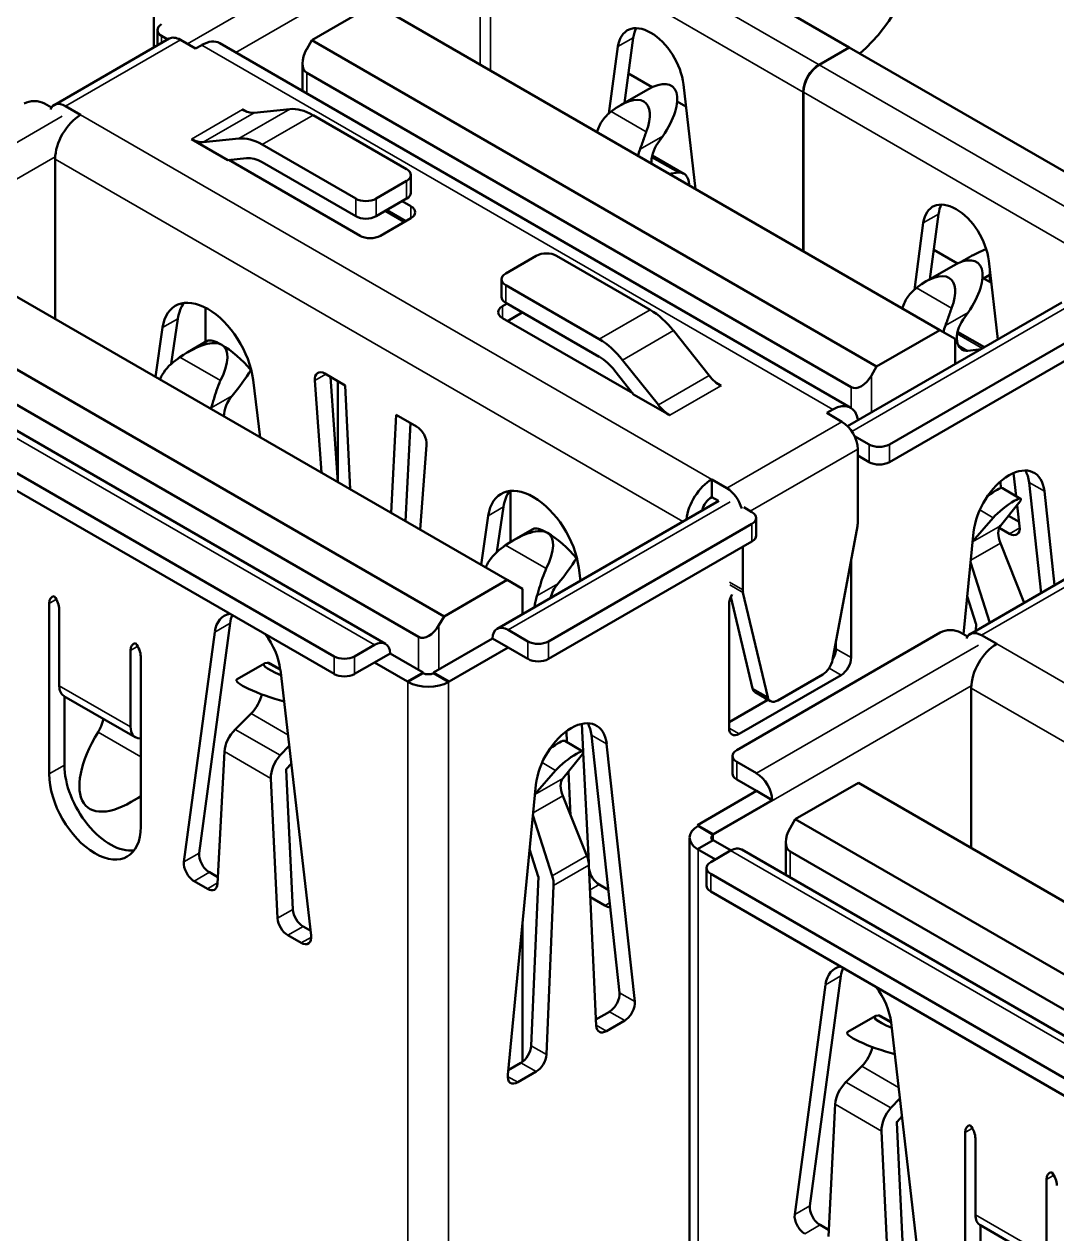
# Model space of a CAD drawing. Header units: millimetres. Extents: x 3137 to 5094, y 789 to 1822.
# Drawn here: x 3980.39 to 3994.74, y 1563.65 to 1580.45 of the extents above; entities that cross this region are included whole.
import ezdxf

# ---------------------------------------------------------------- set-up
doc = ezdxf.new("R2010")
doc.units = ezdxf.units.MM
doc.header["$LTSCALE"] = 1.8
doc.layers.add('외형선(ISO)', color=7, linetype='Continuous', lineweight=50)
doc.layers.add('좁은 외형선(ISO)', color=7, linetype='Continuous', lineweight=35)

msp = doc.modelspace()

# ---------------------------------------------------------------- linework, layer by layer
at = {"layer": '외형선(ISO)'}
for p, q in [((3982.192, 1582.265), (3982.192, 1580.126)), ((3991.851, 1580.126), (3988.104, 1582.289)), ((3984.384, 1580.224), (3985.261, 1580.73)), ((3993.11, 1576.198), (3985.261, 1580.73)), ((3982.24, 1580.366), (3982.24, 1580.153)), ((3980.806, 1579.325), (3982.404, 1580.248)), ((3982.298, 1580.285), (3982.383, 1580.236)), ((3982.771, 1580.11), (3982.559, 1580.232)), ((3982.856, 1580.159), (3982.771, 1580.11)), ((3983.106, 1580.184), (3991.874, 1575.121)), ((3984.314, 1580.101), (3984.384, 1580.224)), ((3984.384, 1580.224), (3992.233, 1575.692)), ((3988.514, 1579.209), (3988.639, 1580.137)), ((3988.729, 1579.356), (3988.851, 1580.26)), ((3991.433, 1579.885), (3991.851, 1580.126)), ((3991.852, 1580.125), (3991.435, 1579.884)), ((3991.851, 1580.126), (3991.851, 1580.124)), ((3995.599, 1577.962), (3991.852, 1580.125)), ((3984.255, 1579.904), (3984.255, 1579.52)), ((3991.88, 1575.406), (3984.314, 1579.774)), ((3988.784, 1579.765), (3989.114, 1579.575)), ((3989.053, 1579.543), (3988.672, 1579.323)), ((3989.549, 1579.612), (3989.718, 1578.157)), ((3991.214, 1579.505), (3991.214, 1577.293)), ((3991.216, 1579.505), (3991.216, 1577.292)), ((3980.769, 1579.29), (3980.672, 1579.346)), ((3980.961, 1579.31), (3981.173, 1579.187)), ((3989.461, 1579.374), (3989.584, 1579.303)), ((3983.421, 1579.261), (3983.428, 1579.265)), ((3983.428, 1579.265), (3983.488, 1579.23)), ((3983.428, 1579.257), (3983.428, 1579.265)), ((3984.079, 1579.269), (3983.583, 1579.218)), ((3985.703, 1578.433), (3984.402, 1579.185)), ((3982.714, 1578.853), (3983.219, 1578.561)), ((3983.372, 1578.861), (3982.876, 1578.81)), ((3989.261, 1578.894), (3989.192, 1578.795)), ((3984.996, 1578.025), (3983.695, 1578.776)), ((3989.556, 1578.371), (3989.115, 1578.626)), ((3980.819, 1578.575), (3980.819, 1576.354)), ((3983.479, 1578.588), (3983.219, 1578.561)), ((3985.055, 1577.509), (3983.231, 1578.562)), ((3984.996, 1577.78), (3983.695, 1578.531)), ((3985.762, 1578.352), (3985.762, 1578.107)), ((3989.347, 1578.371), (3989.478, 1578.386)), ((3985.279, 1578.025), (3985.703, 1578.27)), ((3989.629, 1578.224), (3989.63, 1578.207)), ((3985.279, 1577.78), (3985.703, 1578.025)), ((3985.639, 1577.988), (3985.762, 1577.918)), ((3985.406, 1577.854), (3985.67, 1577.701)), ((3985.427, 1577.866), (3985.691, 1577.714)), ((3992.972, 1576.907), (3993.093, 1577.81)), ((3985.762, 1577.754), (3985.338, 1577.509)), ((3992.757, 1576.76), (3992.881, 1577.688)), ((3993.027, 1577.316), (3993.357, 1577.125)), ((3987.1, 1572.728), (3979.251, 1577.26)), ((3987.079, 1576.986), (3987.504, 1577.23)), ((3989.088, 1576.479), (3987.786, 1577.23)), ((3993.408, 1577.146), (3993.523, 1577.212)), ((3993.791, 1577.162), (3993.918, 1576.068)), ((3993.295, 1577.093), (3992.915, 1576.874)), ((3993.806, 1576.967), (3993.718, 1576.917)), ((3993.806, 1576.866), (3993.806, 1577.037)), ((3987.021, 1576.904), (3987.021, 1576.659)), ((3988.38, 1576.071), (3987.079, 1576.822)), ((3993.704, 1576.925), (3993.827, 1576.854)), ((3978.374, 1576.753), (3986.223, 1572.222)), ((3982.908, 1576.034), (3982.908, 1576.511)), ((3987.035, 1576.53), (3987.098, 1576.566)), ((3988.38, 1575.826), (3987.079, 1576.577)), ((3987.105, 1576.325), (3987.31, 1576.444)), ((3991.83, 1574.862), (3994.808, 1576.581)), ((3993.504, 1576.444), (3993.434, 1576.345)), ((3977.631, 1576.332), (3985.409, 1571.841)), ((3985.869, 1571.936), (3978.303, 1576.304)), ((3982.524, 1576.356), (3982.433, 1575.731)), ((3988.844, 1575.322), (3987.035, 1576.366)), ((3982.312, 1576.234), (3982.212, 1575.55)), ((3989.907, 1575.567), (3989.411, 1576.191)), ((3992.233, 1575.692), (3993.11, 1576.198)), ((3992.41, 1574.61), (3995.238, 1576.243)), ((3993.322, 1576.076), (3993.11, 1576.198)), ((3993.358, 1576.176), (3993.732, 1575.96)), ((3977.2, 1575.994), (3984.695, 1571.667)), ((3982.932, 1576.048), (3982.663, 1575.892)), ((3992.41, 1574.365), (3995.238, 1575.998)), ((3993.322, 1576.076), (3993.322, 1575.723)), ((3993.499, 1575.911), (3993.684, 1575.932)), ((3989.2, 1575.159), (3988.703, 1575.783)), ((3977.2, 1575.749), (3984.695, 1571.422)), ((3984.85, 1575.431), (3984.567, 1575.595)), ((3988.856, 1575.306), (3988.596, 1575.634)), ((3992.233, 1575.692), (3992.162, 1575.569)), ((3983.669, 1574.709), (3983.569, 1575.508)), ((3984.426, 1575.499), (3984.518, 1574.219)), ((3984.643, 1575.551), (3984.748, 1574.086)), ((3984.745, 1574.129), (3984.745, 1575.492)), ((3984.918, 1573.987), (3984.85, 1575.431)), ((3990.001, 1575.47), (3990.075, 1575.427)), ((3990.075, 1575.427), (3990.068, 1575.423)), ((3983.278, 1575.287), (3983.277, 1575.287)), ((3988.856, 1575.306), (3989.361, 1575.015)), ((3991.624, 1575.097), (3991.539, 1575.048)), ((3985.557, 1575.023), (3985.488, 1573.659)), ((3985.84, 1574.86), (3985.557, 1575.023)), ((3991.751, 1574.925), (3991.539, 1575.048)), ((3985.757, 1574.908), (3985.688, 1573.543)), ((3985.889, 1573.427), (3985.981, 1574.601)), ((3991.924, 1574.727), (3992.127, 1574.61)), ((3991.97, 1573.513), (3991.97, 1574.546)), ((3991.97, 1574.456), (3992.127, 1574.365)), ((3989.941, 1573.88), (3989.941, 1574.125)), ((3989.941, 1574.125), (3990.153, 1574.003)), ((3993.952, 1574.096), (3993.957, 1574.003)), ((3994.134, 1574.213), (3994.171, 1573.893)), ((3994.519, 1572.546), (3994.351, 1574.084)), ((3987.148, 1573.256), (3987.148, 1573.965)), ((3993.98, 1574.004), (3994.234, 1573.857)), ((3994.706, 1572.654), (3994.563, 1573.961)), ((3987.049, 1573.743), (3986.958, 1573.118)), ((3986.959, 1572.049), (3990.042, 1573.829)), ((3989.941, 1573.88), (3990.035, 1573.826)), ((3994.209, 1573.797), (3993.953, 1573.482)), ((3994.186, 1573.768), (3994.22, 1573.474)), ((3986.837, 1573.621), (3986.737, 1572.937)), ((3990.501, 1573.671), (3990.386, 1573.737)), ((3990.559, 1573.589), (3990.559, 1573.345)), ((3993.568, 1573.266), (3993.854, 1573.592)), ((3994.213, 1573.537), (3994.066, 1573.621)), ((3987.457, 1573.435), (3987.188, 1573.28)), ((3987.672, 1571.875), (3990.501, 1573.508)), ((3991.966, 1573.473), (3991.622, 1571.62)), ((3994.08, 1573.368), (3993.936, 1573.452)), ((3987.672, 1571.63), (3990.501, 1573.263)), ((3993.58, 1573.394), (3993.442, 1571.973)), ((3993.953, 1573.239), (3994.285, 1572.411)), ((3990.372, 1573.189), (3990.372, 1572.591)), ((3991.88, 1573.007), (3991.88, 1571.65)), ((3993.533, 1571.977), (3995.132, 1572.899)), ((3993.805, 1572.134), (3993.539, 1572.974)), ((3988.117, 1572.718), (3988.095, 1572.895)), ((3986.223, 1572.222), (3987.1, 1572.728)), ((3987.312, 1572.606), (3987.1, 1572.728)), ((3987.312, 1572.606), (3987.312, 1572.253)), ((3987.803, 1572.675), (3987.803, 1572.674)), ((3980.736, 1572.401), (3980.736, 1570.034)), ((3990.509, 1571.222), (3990.208, 1572.493)), ((3990.721, 1571.1), (3990.376, 1572.555)), ((3993.613, 1572.122), (3993.493, 1572.501)), ((3980.877, 1572.32), (3980.877, 1571.258)), ((3990.183, 1570.671), (3990.183, 1572.385)), ((3983.251, 1572.127), (3982.822, 1568.934)), ((3986.223, 1572.222), (3986.152, 1572.099)), ((3993.61, 1572.021), (3993.614, 1572.118)), ((3983.038, 1572.005), (3982.609, 1568.812)), ((3986.895, 1571.916), (3986.074, 1571.442)), ((3986.895, 1571.916), (3987.114, 1571.789)), ((3987.114, 1572.034), (3987.389, 1571.875)), ((3993.117, 1571.997), (3990.289, 1570.364)), ((3993.497, 1571.941), (3993.4, 1571.997)), ((3993.688, 1571.961), (3993.901, 1571.839)), ((3981.867, 1571.748), (3981.867, 1570.687)), ((3984.978, 1571.667), (3985.254, 1571.826)), ((3987.114, 1571.789), (3986.293, 1571.316)), ((3987.114, 1571.789), (3987.389, 1571.63)), ((3991.667, 1571.867), (3991.667, 1571.773)), ((3982.008, 1569.299), (3982.008, 1571.667)), ((3983.346, 1571.349), (3983.727, 1571.569)), ((3983.808, 1571.568), (3983.947, 1571.487)), ((3984.978, 1571.422), (3985.254, 1571.581)), ((3985.254, 1571.581), (3985.473, 1571.707)), ((3985.714, 1571.316), (3985.254, 1571.581)), ((3985.933, 1571.442), (3985.473, 1571.707)), ((3984.377, 1567.791), (3983.948, 1571.48)), ((3985.933, 1571.442), (3985.714, 1571.316)), ((3985.721, 1571.311), (3985.933, 1571.434)), ((3986.293, 1571.316), (3986.074, 1571.442)), ((3986.286, 1571.311), (3986.074, 1571.434)), ((3991.738, 1571.405), (3990.324, 1570.589)), ((3990.858, 1571.054), (3991.484, 1571.415)), ((3993.547, 1571.226), (3993.547, 1569.006)), ((3980.941, 1571.116), (3981.931, 1570.545)), ((3980.948, 1571.113), (3980.948, 1570.156)), ((3990.723, 1571.064), (3990.183, 1570.752)), ((3990.758, 1571.044), (3990.546, 1571.167)), ((3990.694, 1571.048), (3990.694, 1571.081)), ((3983.542, 1570.872), (3983.321, 1570.653)), ((3988.155, 1570.345), (3988.135, 1570.729)), ((3987.93, 1570.475), (3987.922, 1570.626)), ((3988.662, 1566.995), (3988.27, 1570.573)), ((3981.968, 1570.532), (3982.008, 1570.525)), ((3983.945, 1570.293), (3984.071, 1570.426)), ((3987.899, 1570.493), (3988.153, 1570.346)), ((3988.874, 1566.872), (3988.482, 1570.45)), ((3983.17, 1570.343), (3983.077, 1568.509)), ((3988.128, 1570.286), (3987.872, 1569.971)), ((3988.232, 1568.804), (3988.155, 1570.329)), ((3990.23, 1570.283), (3990.23, 1570.038)), ((3984.122, 1568.151), (3984.029, 1570.092)), ((3984.033, 1570.102), (3984.1, 1570.173)), ((3987.487, 1569.756), (3987.773, 1570.081)), ((3987.981, 1569.457), (3987.95, 1570.067)), ((3990.289, 1570.201), (3990.564, 1570.042)), ((3983.91, 1568.028), (3983.817, 1569.969)), ((3987.499, 1569.883), (3987.107, 1565.852)), ((3990.289, 1569.956), (3990.564, 1569.797)), ((3991.102, 1569.405), (3991.979, 1569.911)), ((3999.827, 1565.38), (3991.979, 1569.911)), ((3982.008, 1569.72), (3981.877, 1569.644)), ((3987.872, 1569.728), (3988.206, 1568.896)), ((3989.744, 1569.323), (3990.564, 1569.797)), ((3990.564, 1569.797), (3990.783, 1569.67)), ((3989.963, 1569.197), (3990.783, 1569.67)), ((3987.725, 1568.618), (3987.458, 1569.463)), ((3991.031, 1569.282), (3991.102, 1569.405)), ((3991.102, 1569.405), (3998.951, 1564.873)), ((3989.963, 1569.197), (3989.744, 1569.323)), ((3989.751, 1569.311), (3989.963, 1569.189)), ((3989.634, 1569.148), (3989.634, 1554.377)), ((3989.744, 1568.989), (3989.963, 1569.115)), ((3990.211, 1568.972), (3989.963, 1569.115)), ((3990.972, 1569.085), (3990.972, 1568.629)), ((3987.532, 1568.611), (3987.412, 1568.99)), ((3989.992, 1568.846), (3989.744, 1568.989)), ((3990.204, 1568.968), (3989.928, 1568.809)), ((3990.359, 1568.983), (3998.137, 1564.493)), ((3998.597, 1564.588), (3991.031, 1568.956)), ((3988.236, 1568.768), (3988.337, 1566.535)), ((3989.869, 1568.727), (3989.869, 1568.482)), ((3982.749, 1568.544), (3982.935, 1568.437)), ((3982.962, 1568.667), (3983.081, 1568.598)), ((3987.432, 1566.257), (3987.533, 1568.607)), ((3989.928, 1568.646), (3997.423, 1564.318)), ((3987.644, 1566.135), (3987.745, 1568.484)), ((3988.377, 1568.496), (3988.505, 1568.422)), ((3989.928, 1568.401), (3997.423, 1564.073)), ((3988.256, 1568.321), (3988.456, 1568.205)), ((3984.263, 1567.915), (3984.37, 1567.854)), ((3987.312, 1567.956), (3987.312, 1566.035)), ((3984.051, 1567.793), (3984.237, 1567.685)), ((3991.736, 1567.228), (3991.307, 1564.035)), ((3991.524, 1567.106), (3991.095, 1563.913)), ((3988.333, 1566.623), (3988.521, 1566.731)), ((3988.478, 1566.461), (3988.733, 1566.609)), ((3991.831, 1566.45), (3992.212, 1566.67)), ((3992.433, 1566.588), (3992.293, 1566.669)), ((3992.862, 1562.892), (3992.434, 1566.581)), ((3987.114, 1565.918), (3987.29, 1566.021)), ((3987.248, 1565.751), (3987.503, 1565.898)), ((3992.028, 1565.973), (3991.807, 1565.754)), ((3992.43, 1565.394), (3992.556, 1565.527)), ((3991.655, 1565.444), (3991.562, 1563.61)), ((3992.607, 1563.252), (3992.514, 1565.193)), ((3992.518, 1565.203), (3992.585, 1565.274)), ((3992.395, 1563.129), (3992.302, 1565.07)), ((3993.464, 1565.053), (3993.464, 1562.685)), ((3993.605, 1564.971), (3993.605, 1563.91)), ((3994.595, 1564.4), (3994.595, 1563.338)), ((3991.447, 1563.768), (3991.566, 1563.699)), ((3993.669, 1563.768), (3994.659, 1563.196)), ((3993.676, 1563.764), (3993.676, 1562.808))]:
    msp.add_line(p, q, dxfattribs=at)
for centre, major_axis, ratio, start_param, end_param in [((3991.755, 1581.091), (-0.75, -1.299), 0.57735, 1.01793, 2.356194), ((3989.094, 1579.799), (-0.325, 0.563), 0.57735, 4.069961, 6.925613), ((3982.44, 1580.366), (-0.2, 0), 0.57735, 5.497787, 7.068583), ((3989.306, 1579.921), (-0.325, 0.563), 0.57735, 0.332447, 0.642428), ((3982.559, 1579.979), (-0.155, 0.268), 0.57735, 5.497787, 6.283185), ((3982.856, 1579.751), (0.25, 0.433), 0.57735, 0, 0.785398), ((3984.455, 1580.019), (-0.141, -0.245), 0.57735, 4.712389, 6.283185), ((3991.433, 1579.632), (-0.155, -0.268), 0.57735, 3.926991, 5.497787), ((3991.435, 1579.631), (-0.155, -0.268), 0.57735, 3.926991, 5.497787), ((3988.955, 1579.024), (-0.44, -0.558), 0.455911, 1.693463, 3.992755), ((3980.531, 1579.264), (-0.2, 0), 0.57735, 3.926991, 5.497787), ((3980.961, 1579.057), (-0.155, 0.268), 0.57735, 5.497787, 6.705842), ((3988.574, 1578.804), (-0.44, -0.558), 0.455911, 2.170957, 4.243757), ((3981.173, 1578.779), (-0.25, -0.433), 0.57735, 3.926991, 5.497787), ((3983.421, 1579.628), (0.225, -0.39), 0.57735, 5.497787, 6.03006), ((3984.402, 1578.45), (-0.45, 0.779), 0.57735, 5.497787, 6.03006), ((3988.733, 1578.99), (-0.33, -0.514), 0.543627, 4.959922, 5.123773), ((3982.714, 1579.22), (0.225, -0.39), 0.57735, 5.497787, 6.03006), ((3983.695, 1578.041), (-0.45, 0.779), 0.57735, 5.497787, 6.03006), ((3989.324, 1578.649), (-0.141, -0.276), 0.609189, 4.48567, 5.514794), ((3989.324, 1578.649), (-0.277, -0.544), 0.609189, 4.902653, 5.066503), ((3983.695, 1578.041), (-0.3, 0.52), 0.57735, 5.497787, 6.03006), ((3985.562, 1578.352), (0.2, 0), 0.57735, 5.497787, 7.068583), ((3989.41, 1578.098), (-0.141, -0.276), 0.609189, 2.324315, 3.525389), ((3985.562, 1578.107), (0.2, 0), 0.57735, 5.497787, 6.283185), ((3985.137, 1578.107), (-0.2, 0), 0.57735, 0.785398, 2.356194), ((3993.336, 1577.349), (-0.325, 0.563), 0.57735, 4.069961, 6.925613), ((3993.548, 1577.472), (-0.325, 0.563), 0.57735, 0.332447, 0.642428), ((3985.137, 1577.862), (-0.2, 0), 0.57735, 0.785398, 2.356194), ((3985.62, 1577.836), (0.2, 0), 0.57735, 5.497787, 7.068583), ((3985.196, 1577.591), (0.2, 0), 0.57735, 3.926991, 5.497787), ((3987.645, 1577.149), (0.2, 0), 0.57735, 0.785398, 2.356194), ((3993.523, 1575.579), (-1, -1.732), 0.57735, 3.761651, 3.926991), ((3993.197, 1576.575), (-0.44, -0.558), 0.455911, 1.693463, 3.992755), ((3987.221, 1576.904), (-0.2, 0), 0.57735, 5.497787, 7.068583), ((3992.816, 1576.355), (-0.44, -0.558), 0.455911, 2.170957, 4.243757), ((3982.94, 1575.758), (-0.45, 0.779), 0.57735, 4.080939, 6.914635), ((3987.221, 1576.659), (-0.2, 0), 0.57735, 0, 0.785398), ((3983.153, 1575.881), (-0.45, 0.779), 0.57735, 0.237941, 0.63145), ((3987.176, 1576.448), (-0.2, 0), 0.57735, 5.497787, 7.068583), ((3989.088, 1575.744), (-0.45, 0.779), 0.57735, 4.965514, 5.497787), ((3992.976, 1576.541), (0.33, 0.514), 0.543627, 1.81833, 1.98218), ((3993.567, 1576.2), (0.277, 0.544), 0.609189, 1.76106, 1.924911), ((3993.567, 1576.2), (0.141, 0.276), 0.609189, 1.344078, 3.525389), ((3982.381, 1575.152), (-0.779, -0.822), 0.351667, 3.225524, 4.148476), ((3983.299, 1575.683), (0.377, -0.357), 0.283178, 2.272263, 3.057661), ((3982.381, 1575.152), (-0.779, -0.822), 0.351667, 2.302572, 3.225524), ((3983.299, 1575.683), (0.377, -0.357), 0.283178, 1.176066, 2.272263), ((3988.38, 1575.336), (-0.45, 0.779), 0.57735, 4.965514, 5.497787), ((3988.38, 1575.336), (0.3, -0.52), 0.57735, 1.823922, 2.356194), ((3982.88, 1575.44), (-0.779, -0.822), 0.351667, 1.715215, 2.129327), ((3984.567, 1575.431), (-0.1, 0.173), 0.57735, 5.497787, 7.154578), ((3982.653, 1575.527), (0.331, 0.513), 0.541925, 1.905488, 1.932274), ((3990.068, 1575.791), (-0.225, 0.39), 0.57735, 1.823922, 2.356194), ((3992.021, 1575.651), (0.141, 0.245), 0.57735, 3.141593, 4.712389), ((3983.383, 1575.105), (0.14, 0.277), 0.6107, 1.194068, 2.240682), ((3983.383, 1575.105), (0.276, 0.545), 0.6107, 1.845361, 1.872146), ((3989.361, 1575.382), (-0.225, 0.39), 0.57735, 1.823922, 2.356194), ((3991.624, 1574.688), (0.25, 0.433), 0.57735, 5.63135, 7.068583), ((3991.751, 1574.672), (0.155, -0.268), 0.57735, 0.785398, 2.356194), ((3985.84, 1574.697), (-0.1, 0.173), 0.57735, 3.840996, 5.497787), ((3992.268, 1574.692), (0.2, 0), 0.57735, 3.926991, 5.497787), ((3992.268, 1574.447), (0.2, 0), 0.57735, 3.926991, 5.497787), ((3994.072, 1573.61), (0.35, 0.606), 0.57735, 5.616182, 8.520985), ((3993.859, 1573.732), (0.35, 0.606), 0.57735, 5.616182, 5.975298), ((3989.941, 1573.717), (-0.25, -0.433), 0.57735, 3.926991, 5.364225), ((3987.466, 1573.145), (-0.45, 0.779), 0.57735, 4.080939, 6.914635), ((3987.678, 1573.268), (-0.45, 0.779), 0.57735, 0.237941, 0.63145), ((3990.153, 1573.749), (-0.155, 0.268), 0.57735, 4.289732, 5.497787), ((3993.772, 1573.834), (-0.211, -0.168), 0.172363, 3.209179, 4.567396), ((3989.941, 1573.717), (-0.1, -0.173), 0.57735, 3.926991, 5.158394), ((3994.025, 1573.687), (-0.211, -0.168), 0.172363, 2.474771, 5.514385), ((3990.359, 1573.589), (0.2, 0), 0.57735, 5.497787, 7.068583), ((3986.906, 1572.54), (-0.779, -0.822), 0.351667, 3.225524, 4.148476), ((3987.825, 1573.07), (-0.377, 0.357), 0.283178, 5.413856, 6.199254), ((3991.829, 1573.432), (0.1, 0.173), 0.57735, 5.261615, 5.497787), ((3994.143, 1573.241), (0.166, -0.262), 0.547208, 3.322697, 4.384153), ((3994.08, 1573.532), (0.1, -0.173), 0.57735, 5.497787, 7.211554), ((3986.906, 1572.54), (-0.779, -0.822), 0.351667, 2.302572, 3.225524), ((3987.825, 1573.07), (-0.377, 0.357), 0.283178, 4.317659, 5.413856), ((3990.359, 1573.345), (0.2, 0), 0.57735, 5.497787, 6.283185), ((3987.179, 1572.914), (-0.331, -0.513), 0.541925, 5.047081, 5.073866), ((3987.405, 1572.828), (-0.779, -0.822), 0.351667, 1.715215, 2.129327), ((3987.908, 1572.493), (-0.14, -0.277), 0.6107, 4.33566, 5.061192), ((3990.514, 1572.672), (-0.1, -0.173), 0.57735, 5.497787, 5.733959), ((3980.877, 1572.32), (-0.1, 0.173), 0.57735, 6.021386, 7.068583), ((3980.736, 1572.401), (-0.1, 0.173), 0.57735, 3.926991, 4.974188), ((3987.908, 1572.493), (-0.276, -0.545), 0.6107, 4.986953, 5.263522), ((3990.324, 1572.467), (-0.1, -0.173), 0.57735, 4.700127, 5.497787), ((3983.493, 1571.667), (-0.325, 0.563), 0.57735, 6.059857, 6.925613), ((3983.705, 1571.789), (-0.325, 0.563), 0.57735, 0.390607, 0.642428), ((3986.011, 1572.181), (0.141, 0.245), 0.57735, 3.141593, 4.712389), ((3987.114, 1571.781), (-0.155, 0.268), 0.57735, 5.497787, 7.03632), ((3993.607, 1572.122), (0.00459, -0.00889), 0.605982, 0.813629, 1.293814), ((3983.493, 1571.667), (-0.325, 0.563), 0.57735, 4.069961, 4.935717), ((3985.254, 1571.573), (0.155, 0.268), 0.57735, 5.530051, 7.068583), ((3993.258, 1571.916), (-0.2, 0), 0.57735, 3.926991, 5.497787), ((3993.688, 1571.708), (-0.155, 0.268), 0.57735, 5.497787, 6.705842), ((3982.008, 1571.667), (-0.1, 0.173), 0.57735, 6.021386, 7.068583), ((3981.867, 1571.748), (-0.1, 0.173), 0.57735, 3.926991, 4.974188), ((3987.531, 1571.956), (0.2, 0), 0.57735, 3.926991, 5.497787), ((3991.526, 1571.691), (0.1, 0.173), 0.57735, 4.684055, 5.497787), ((3993.901, 1571.431), (-0.25, -0.433), 0.57735, 3.926991, 5.497787), ((3984.225, 1571.395), (0.507, -0.164), 0.159763, 2.747444, 4.207354), ((3984.837, 1571.748), (0.2, 0), 0.57735, 3.926991, 5.497787), ((3987.531, 1571.712), (0.2, 0), 0.57735, 3.926991, 5.497787), ((3991.484, 1571.579), (0.1, 0.173), 0.57735, 3.926991, 5.261615), ((3991.738, 1571.569), (0.1, 0.173), 0.57735, 3.926991, 5.497787), ((3984.837, 1571.503), (0.2, 0), 0.57735, 3.926991, 5.497787), ((3985.714, 1571.307), (-0.155, -0.268), 0.57735, 2.356194, 2.388458), ((3986.004, 1571.475), (-0.1, 0), 0.57735, 0.785398, 2.356194), ((3986.293, 1571.307), (0.155, -0.268), 0.57735, 3.894727, 3.926991), ((3981.096, 1571.385), (-0.155, -0.268), 0.57735, 5.497787, 6.283185), ((3983.845, 1571.175), (0.507, -0.164), 0.159763, 2.998446, 5.073552), ((3985.714, 1571.307), (0.005, 0.00866), 0.57735, 5.497787, 7.068583), ((3986.004, 1571.475), (-0.4, 0), 0.57735, 0.785398, 2.356194), ((3986.293, 1571.307), (-0.005, 0.00866), 0.57735, 5.497787, 7.068583), ((3990.646, 1571.34), (-0.1, -0.173), 0.57735, 5.733959, 6.283185), ((3983.475, 1571.056), (0.167, 0.261), 0.543627, 4.322103, 5.354189), ((3990.858, 1571.217), (-0.1, -0.173), 0.57735, 5.733959, 7.068583), ((3987.991, 1570.099), (0.35, 0.606), 0.57735, 5.616182, 8.520985), ((3987.778, 1570.221), (0.35, 0.606), 0.57735, 5.616182, 5.975298), ((3982.071, 1570.565), (-0.802, -0.994), 0.443119, 5.009398, 7.283355), ((3982.086, 1570.813), (-0.155, -0.268), 0.57735, 5.497787, 6.497234), ((3983.389, 1570.469), (0.167, 0.261), 0.543627, 1.180511, 2.381585), ((3990.324, 1570.752), (-0.1, -0.173), 0.57735, 5.497787, 7.068583), ((3987.691, 1570.323), (-0.211, -0.168), 0.172363, 3.209179, 4.567396), ((3984.036, 1570.096), (0.141, 0.276), 0.609189, 1.123241, 2.324315), ((3987.944, 1570.176), (-0.211, -0.168), 0.172363, 2.474771, 5.514385), ((3990.43, 1570.283), (-0.2, 0), 0.57735, 5.497787, 7.068583), ((3981.584, 1569.789), (0.45, -0.779), 0.57735, 3.926991, 6.045244), ((3984.036, 1570.096), (0.00454, 0.00892), 0.609189, 1.123241, 2.324315), ((3990.564, 1569.789), (-0.155, 0.268), 0.57735, 3.959254, 5.497787), ((3981.372, 1569.666), (0.45, -0.779), 0.57735, 3.926991, 7.068583), ((3988.061, 1569.73), (-0.166, 0.262), 0.547208, 0.181104, 1.24256), ((3990.43, 1570.038), (-0.2, 0), 0.57735, 0, 0.785398), ((3990.034, 1569.148), (-0.4, 0), 0.57735, 5.497787, 7.043581), ((3989.744, 1569.315), (-0.005, 0.00866), 0.57735, 3.926991, 5.497787), ((3991.172, 1569.201), (-0.141, -0.245), 0.57735, 4.712389, 6.283185), ((3990.034, 1569.148), (-0.1, 0), 0.57735, 5.497787, 6.968416), ((3989.744, 1569.315), (0.155, -0.268), 0.57735, 0.785398, 0.817662), ((3982.962, 1568.83), (0.1, -0.173), 0.57735, 3.784021, 5.497787), ((3988.017, 1568.894), (-0.166, 0.262), 0.547208, 3.903968, 4.384153), ((3990.204, 1568.715), (0.155, 0.268), 0.57735, 0, 0.785398), ((3982.749, 1568.708), (0.1, -0.173), 0.57735, 3.784021, 5.497787), ((3988.377, 1568.659), (0.1, -0.173), 0.57735, 4.141833, 5.497787), ((3990.069, 1568.727), (-0.2, 0), 0.57735, 5.497787, 7.068583), ((3987.526, 1568.611), (-0.00459, 0.00889), 0.605982, 3.955222, 4.435406), ((3987.526, 1568.611), (-0.142, 0.276), 0.605982, 3.955222, 4.435406), ((3982.935, 1568.6), (0.1, -0.173), 0.57735, 5.497787, 7.011681), ((3990.069, 1568.482), (-0.2, 0), 0.57735, 0, 0.785398), ((3988.456, 1568.444), (0.146, -0.253), 0.57735, 5.497787, 5.875798), ((3984.051, 1567.956), (0.1, -0.173), 0.57735, 3.983893, 5.497787), ((3984.263, 1568.079), (0.1, -0.173), 0.57735, 3.983893, 5.497787), ((3984.237, 1567.849), (0.1, -0.173), 0.57735, 5.497787, 7.211554), ((3991.979, 1566.768), (-0.325, 0.563), 0.57735, 6.059857, 6.925613), ((3992.191, 1566.89), (-0.325, 0.563), 0.57735, 0.390607, 0.642428), ((3991.979, 1566.768), (-0.325, 0.563), 0.57735, 4.069961, 4.935717), ((3988.521, 1566.895), (0.1, 0.173), 0.57735, 3.926991, 5.616182), ((3988.733, 1566.772), (0.1, 0.173), 0.57735, 3.926991, 5.616182), ((3988.478, 1566.625), (-0.1, -0.173), 0.57735, 5.548776, 7.068583), ((3992.711, 1566.496), (0.507, -0.164), 0.159763, 2.747444, 4.207354), ((3992.33, 1566.276), (0.507, -0.164), 0.159763, 2.998446, 5.073552), ((3987.29, 1566.184), (0.1, 0.173), 0.57735, 3.926991, 5.446798), ((3991.96, 1566.157), (-0.167, -0.261), 0.543627, 1.180511, 2.212596), ((3987.503, 1566.061), (0.1, 0.173), 0.57735, 3.926991, 5.446798), ((3987.248, 1565.914), (-0.1, -0.173), 0.57735, 5.379392, 7.068583), ((3991.874, 1565.571), (-0.167, -0.261), 0.543627, 4.322103, 5.523177), ((3992.521, 1565.197), (-0.141, -0.276), 0.609189, 4.264834, 5.465908), ((3992.521, 1565.197), (-0.00454, -0.00892), 0.609189, 4.264834, 5.465908), ((3993.605, 1564.971), (-0.1, 0.173), 0.57735, 6.021386, 7.068583), ((3993.464, 1565.053), (-0.1, 0.173), 0.57735, 3.926991, 4.974188), ((3994.736, 1564.318), (-0.1, 0.173), 0.57735, 6.021386, 7.068583), ((3994.595, 1564.4), (-0.1, 0.173), 0.57735, 3.926991, 4.974188), ((3991.447, 1563.931), (0.1, -0.173), 0.57735, 3.784021, 5.497787), ((3991.235, 1563.809), (0.1, -0.173), 0.57735, 3.784021, 5.497787), ((3993.824, 1564.036), (-0.155, -0.268), 0.57735, 5.497787, 6.283185)]:
    msp.add_ellipse(centre, major_axis=major_axis, ratio=ratio, start_param=start_param, end_param=end_param, dxfattribs=at)
for points, knots in [([(3988.382, 1579.038), (3988.394, 1579.065), (3988.409, 1579.09), (3988.458, 1579.157), (3988.499, 1579.198), (3988.545, 1579.235)], [-0.43990447, -0.43990447, -0.43990447, -0.43990447, -0.4315045, -0.4315045, -0.41445049, -0.41445049, -0.41445049, -0.41445049]), ([(3989.032, 1578.954), (3989.012, 1578.902), (3988.994, 1578.848), (3988.966, 1578.768), (3988.957, 1578.74), (3988.946, 1578.712)], [-0.08935546, -0.08935546, -0.08935546, -0.08935546, -0.07230145, -0.07230145, -0.06390148, -0.06390148, -0.06390148, -0.06390148]), ([(3992.624, 1576.589), (3992.637, 1576.615), (3992.652, 1576.64), (3992.701, 1576.708), (3992.742, 1576.749), (3992.788, 1576.786)], [-0.18800149, -0.18800149, -0.18800149, -0.18800149, -0.17960152, -0.17960152, -0.16254751, -0.16254751, -0.16254751, -0.16254751]), ([(3993.274, 1576.505), (3993.255, 1576.453), (3993.237, 1576.398), (3993.209, 1576.318), (3993.199, 1576.29), (3993.189, 1576.263)], [-0.34125844, -0.34125844, -0.34125844, -0.34125844, -0.32420443, -0.32420443, -0.31580446, -0.31580446, -0.31580446, -0.31580446]), ([(3982.282, 1575.527), (3982.29, 1575.545), (3982.298, 1575.563), (3982.357, 1575.667), (3982.436, 1575.74), (3982.532, 1575.809), (3982.542, 1575.817), (3982.553, 1575.824)], [-0.50998977, -0.50998977, -0.50998977, -0.50998977, -0.50417612, -0.50417612, -0.4730242, -0.4730242, -0.46927278, -0.46927278, -0.46927278, -0.46927278]), ([(3983.117, 1575.498), (3983.112, 1575.488), (3983.107, 1575.477), (3983.064, 1575.378), (3983.035, 1575.275), (3983, 1575.158), (3982.994, 1575.139), (3982.988, 1575.12)], [-0.11989026, -0.11989026, -0.11989026, -0.11989026, -0.11613884, -0.11613884, -0.08498692, -0.08498692, -0.07917326, -0.07917326, -0.07917326, -0.07917326]), ([(3986.808, 1572.915), (3986.815, 1572.933), (3986.824, 1572.95), (3986.882, 1573.054), (3986.961, 1573.128), (3987.057, 1573.197), (3987.068, 1573.204), (3987.078, 1573.211)], [-0.21540825, -0.21540825, -0.21540825, -0.21540825, -0.2095946, -0.2095946, -0.17844268, -0.17844268, -0.17469126, -0.17469126, -0.17469126, -0.17469126]), ([(3987.642, 1572.885), (3987.638, 1572.877), (3987.634, 1572.868), (3987.592, 1572.773), (3987.563, 1572.672), (3987.527, 1572.553), (3987.521, 1572.53), (3987.514, 1572.507)], [0.32093293, 0.32093293, 0.32093293, 0.32093293, 0.32405149, 0.32405149, 0.35449419, 0.35449419, 0.36149432, 0.36149432, 0.36149432, 0.36149432]), ([(3981.489, 1570.8), (3981.488, 1570.794), (3981.486, 1570.788), (3981.474, 1570.744), (3981.461, 1570.706), (3981.437, 1570.652), (3981.427, 1570.633), (3981.415, 1570.614)], [0.05615259, 0.05615259, 0.05615259, 0.05615259, 0.05812658, 0.05812658, 0.06942933, 0.06942933, 0.0758304, 0.0758304, 0.0758304, 0.0758304])]:
    msp.add_open_spline(points, degree=3, knots=knots, dxfattribs=at)
for points in [[(3983.767, 1571.578), (3983.781, 1571.578), (3983.794, 1571.575), (3983.808, 1571.568)], [(3992.252, 1566.679), (3992.267, 1566.68), (3992.28, 1566.676), (3992.293, 1566.669)]]:
    msp.add_open_spline(points, degree=3, dxfattribs=at)
at = {"layer": '좁은 외형선(ISO)'}
for p, q in [((3986.725, 1582.016), (3983.329, 1580.055)), ((3986.725, 1582.016), (3986.725, 1579.885)), ((3986.866, 1582.016), (3986.866, 1579.803)), ((3991.214, 1579.505), (3986.866, 1582.016)), ((3987.545, 1582.13), (3991.433, 1579.885)), ((3982.659, 1580.175), (3985.685, 1581.922)), ((3982.559, 1580.232), (3980.961, 1579.31)), ((3982.298, 1580.285), (3982.298, 1580.187)), ((3982.856, 1580.159), (3991.624, 1575.097)), ((3988.639, 1580.137), (3988.851, 1580.26)), ((3991.435, 1579.884), (3995.323, 1577.639)), ((3984.314, 1579.774), (3984.314, 1579.486)), ((3995.564, 1576.994), (3991.216, 1579.505)), ((3977.836, 1577.39), (3980.919, 1579.17)), ((3981.173, 1579.187), (3989.941, 1574.125)), ((3982.714, 1578.853), (3983.421, 1579.261)), ((3982.876, 1578.81), (3983.583, 1579.218)), ((3983.372, 1578.861), (3984.079, 1579.269)), ((3983.695, 1578.776), (3984.402, 1579.185)), ((3989.032, 1578.954), (3988.545, 1579.235)), ((3989.261, 1578.894), (3988.946, 1578.712)), ((3980.82, 1578.607), (3977.235, 1576.537)), ((3980.819, 1578.575), (3989.54, 1573.54)), ((3989.478, 1578.386), (3989.11, 1578.598)), ((3985.703, 1578.025), (3985.703, 1578.27)), ((3984.996, 1577.78), (3984.996, 1578.025)), ((3985.279, 1578.025), (3985.279, 1577.78)), ((3985.762, 1577.754), (3985.762, 1577.918)), ((3992.881, 1577.688), (3993.093, 1577.81)), ((3987.079, 1576.822), (3987.079, 1576.577)), ((3992.788, 1576.786), (3993.274, 1576.505)), ((3987.035, 1576.53), (3987.035, 1576.366)), ((3988.38, 1576.071), (3989.088, 1576.479)), ((3994.963, 1576.566), (3991.888, 1574.791)), ((3993.504, 1576.444), (3993.189, 1576.263)), ((3985.254, 1571.826), (3977.476, 1576.317)), ((3982.524, 1576.356), (3982.312, 1576.234)), ((3988.703, 1575.783), (3989.411, 1576.191)), ((3993.352, 1576.149), (3993.706, 1575.945)), ((3993.367, 1575.988), (3993.499, 1575.911)), ((3983.117, 1575.498), (3982.553, 1575.824)), ((3984.579, 1575.587), (3984.426, 1575.499)), ((3989.2, 1575.159), (3989.907, 1575.567)), ((3989.361, 1575.015), (3990.068, 1575.423)), ((3992.162, 1575.569), (3992.162, 1575.054)), ((3982.988, 1575.12), (3983.277, 1575.287)), ((3991.88, 1575.118), (3991.88, 1575.406)), ((3990.153, 1574.003), (3991.751, 1574.925)), ((3992.127, 1574.365), (3992.127, 1574.61)), ((3992.41, 1574.61), (3992.41, 1574.365)), ((3991.97, 1574.546), (3990.478, 1573.684)), ((3994.351, 1574.084), (3994.563, 1573.961)), ((3987.049, 1573.743), (3986.837, 1573.621)), ((3990.197, 1573.814), (3987.114, 1572.034)), ((3993.665, 1573.701), (3993.854, 1573.592)), ((3990.501, 1573.263), (3990.501, 1573.508)), ((3993.567, 1573.259), (3993.953, 1573.482)), ((3994.08, 1573.368), (3994.222, 1573.45)), ((3993.542, 1573.001), (3993.953, 1573.239)), ((3987.078, 1573.211), (3987.642, 1572.885)), ((3995.287, 1572.884), (3993.688, 1571.961)), ((3987.514, 1572.507), (3987.803, 1572.674)), ((3990.19, 1572.696), (3990.372, 1572.591)), ((3990.376, 1572.555), (3990.194, 1572.66)), ((3980.836, 1572.459), (3980.736, 1572.401)), ((3983.251, 1572.127), (3983.038, 1572.005)), ((3986.152, 1572.099), (3986.152, 1571.487)), ((3985.869, 1571.479), (3985.869, 1571.936)), ((3981.967, 1571.806), (3981.867, 1571.748)), ((3987.389, 1571.63), (3987.389, 1571.875)), ((3987.672, 1571.875), (3987.672, 1571.63)), ((3990.564, 1570.042), (3993.647, 1571.822)), ((3991.667, 1571.773), (3991.88, 1571.65)), ((3993.901, 1571.839), (4002.669, 1566.777)), ((3983.767, 1571.578), (3983.949, 1571.473)), ((3984.695, 1571.422), (3984.695, 1571.667)), ((3984.978, 1571.667), (3984.978, 1571.422)), ((3991.738, 1571.405), (3991.572, 1571.501)), ((3980.877, 1571.258), (3981.867, 1570.687)), ((3985.714, 1571.316), (3985.721, 1571.311)), ((3985.721, 1571.311), (3985.721, 1556.541)), ((3986.286, 1571.311), (3986.293, 1571.316)), ((3986.286, 1571.311), (3986.286, 1556.541)), ((3993.548, 1571.258), (3989.963, 1569.189)), ((3990.509, 1571.222), (3990.721, 1571.1)), ((3993.547, 1571.226), (4002.268, 1566.191)), ((3983.542, 1570.872), (3984.053, 1570.577)), ((3981.415, 1570.614), (3982.008, 1570.272)), ((3983.321, 1570.653), (3983.945, 1570.293)), ((3988.27, 1570.573), (3988.482, 1570.45)), ((3990.183, 1570.671), (3990.324, 1570.589)), ((3983.17, 1570.343), (3983.817, 1569.969)), ((3980.948, 1570.156), (3980.736, 1570.034)), ((3987.584, 1570.19), (3987.773, 1570.081)), ((3990.289, 1570.201), (3990.289, 1569.956)), ((3987.872, 1569.971), (3987.486, 1569.748)), ((3987.872, 1569.728), (3987.461, 1569.491)), ((3989.963, 1569.189), (3989.963, 1569.115)), ((3982.822, 1568.934), (3982.609, 1568.812)), ((3988.206, 1568.896), (3987.725, 1568.618)), ((3989.751, 1568.984), (3989.751, 1554.214)), ((3997.982, 1564.477), (3990.204, 1568.968)), ((3991.031, 1568.956), (3991.031, 1568.595)), ((3988.236, 1568.768), (3987.745, 1568.484)), ((3982.962, 1568.667), (3982.749, 1568.544)), ((3989.928, 1568.646), (3989.928, 1568.401)), ((3982.935, 1568.437), (3983.077, 1568.519)), ((3988.377, 1568.496), (3988.252, 1568.424)), ((3988.525, 1568.245), (3988.456, 1568.205)), ((3983.91, 1568.028), (3984.122, 1568.151)), ((3984.263, 1567.915), (3984.051, 1567.793)), ((3984.379, 1567.767), (3984.237, 1567.685)), ((3991.736, 1567.228), (3991.524, 1567.106)), ((3988.662, 1566.995), (3988.874, 1566.872)), ((3988.521, 1566.731), (3988.733, 1566.609)), ((3988.337, 1566.543), (3988.478, 1566.461)), ((3992.434, 1566.574), (3992.252, 1566.679)), ((3987.432, 1566.257), (3987.644, 1566.135)), ((3987.503, 1565.898), (3987.29, 1566.021)), ((3992.538, 1565.678), (3992.028, 1565.973)), ((3987.106, 1565.832), (3987.248, 1565.751)), ((3992.43, 1565.394), (3991.807, 1565.754)), ((3992.302, 1565.07), (3991.655, 1565.444)), ((3993.564, 1565.111), (3993.464, 1565.053)), ((3994.695, 1564.458), (3994.595, 1564.4)), ((3991.307, 1564.035), (3991.095, 1563.913)), ((3993.605, 1563.91), (3994.595, 1563.338)), ((3991.447, 1563.768), (3991.235, 1563.645))]:
    msp.add_line(p, q, dxfattribs=at)

doc.saveas('drawing.dxf')
